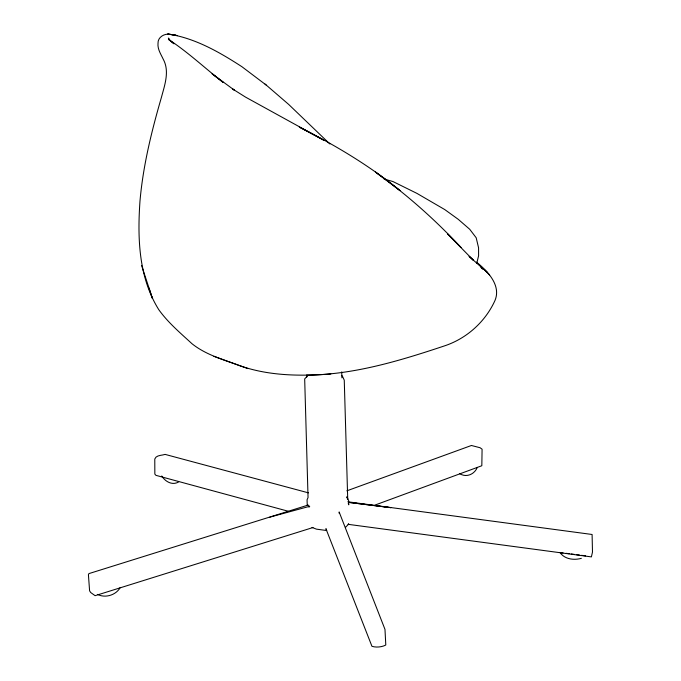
<?xml version="1.0" encoding="UTF-8"?>
<svg xmlns="http://www.w3.org/2000/svg" width="681" height="681" viewBox="0 0 681 681"><rect width="100%" height="100%" fill="white"/><g stroke="black" fill="none" stroke-linecap="round" stroke-linejoin="round"><path stroke-width="1.02" d="M476.76 263.394L478.59 255.784L478.573 247.816L476.189 237.763L469.728 229.284L458.219 219.299L444.736 209.561L416.951 193.395L392.963 181.546L384.067 179.026M306.748 377.146L306.867 375.291M477.194 467.677C474.223 474.487 466.272 477.824 459.701 473.67M120.282 587.448C116.068 595.092 105.325 598.454 97.553 594.402M307.676 375.657L304.679 378.934L308.05 497.564L307.08 499.76L307.233 505.336M345.616 527.222L348.749 524.004M348.57 524.047L348.042 524.319L591.389 556.896L592.487 552.078L592.095 534.483L347.829 501.795M346.825 490.839L471.431 445.485L480.088 447.74L482.088 449.205L481.825 465.744L374.925 505.098M178.677 481.901C172.395 485.783 165.168 481.612 161.755 475.985M269.855 517.134L309.719 506.289M581.353 558.326C574.023 560.48 564.506 559.254 560.003 552.512M306.501 375.146C353.831 374.754 399.543 360.853 444.063 346.033C465.83 338.968 484.31 322.777 494.202 302.16C502.391 286.326 487.877 271.327 476.496 262.091M330.847 373.971C299.317 376.389 266.45 375.929 236.537 364.505C221.104 358.998 205.032 354.146 192.016 343.752C180.371 333 168.096 322.692 158.809 309.719C138.626 277.49 137.417 238.256 139.954 201.431C142.993 165.994 151.548 131.382 161.44 97.315C164.674 85.091 169.816 71.241 163.219 59.187C160.861 54.148 157.371 49.049 158.018 43.226C157.728 37.132 164.538 33.284 169.986 34.297C196.222 38.766 219.861 52.411 241.9 66.704L266.322 85.151M561.008 552.649L563.059 552.912M566.132 553.312L569.197 553.713M571.248 553.985L574.321 554.385M576.364 554.649L579.437 555.049M581.48 555.313L585.575 555.849M326.727 530.542L316.469 529.146L312.026 527.443L312.954 527.545L95.093 595.679L90.684 592.504L89.594 590.81L88.419 574.73L88.913 573.606L308.042 505.089L308.629 505.302L309.097 507.217M288.318 511.269L155.932 475.338L154.842 474.087L154.783 459.02C156.043 455.01 161.848 455.529 165.117 454.397L308.476 492.865M213.902 356.316L248.054 368.634M481.62 268.246L484.455 269.795L489.63 274.971M341.479 375.495L342.39 376.091L344.254 380.16L347.719 499.164L346.859 497.292M484.455 269.795L480.973 267.335L483.314 269.004L469.09 256.337L473.491 260.38L447.655 234.026L461.046 247.526C435.099 219.622 406.446 194.255 375.469 172.072L400.062 190.62C369.196 165.415 334.831 144.968 299.3 127.092L323.764 140.192L245.509 97.094L232.596 88.973L234.221 90.045L212.106 73.803L223.189 82.418C204.947 68.185 188.084 52.233 168.692 39.515L174.021 43.788L170.386 40.758L168.369 38.085L169.722 40.494M265.028 84.035L288.65 104.397L329.851 143.972M483.825 269.301L487.4 272.451M326.557 529.792L325.91 528.694L371.945 646.295C376.15 647.674 381.896 647.129 385.795 645.018L384.978 629.38L339.129 511.95L339.24 513.44M346.859 496.764L348.646 500.68L348.757 504.817L348.272 503.327M141.597 265.496L152.391 298.38L149.011 288.072M341.734 371.911L341.905 377.861M390.766 507.651L348.8 502.391L390.766 507.651M174.957 35.02L167.603 34.05L177.281 35.625L174.957 35.02"/></g></svg>
